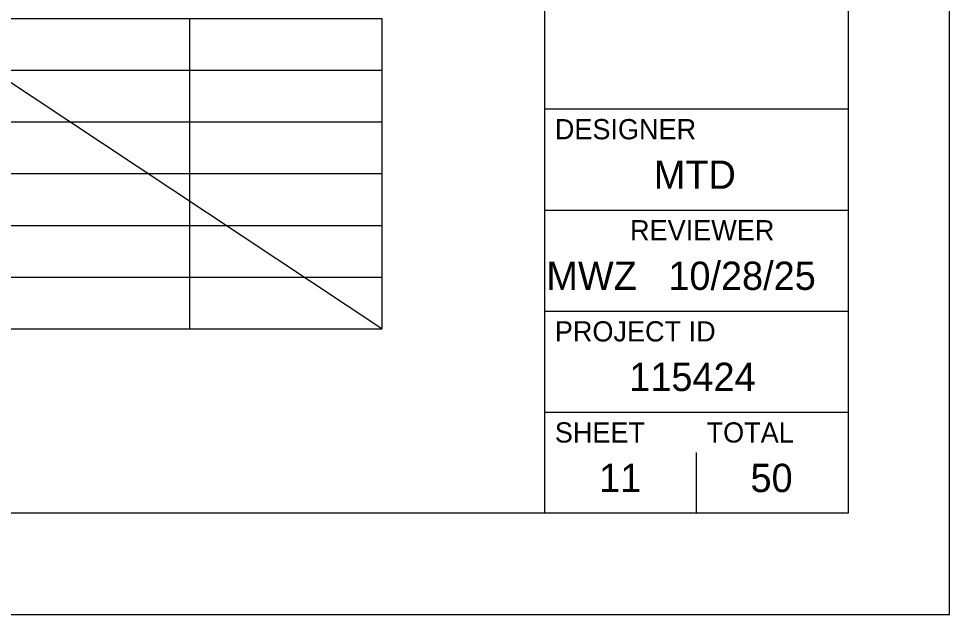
# Model space of a CAD drawing. Extents: x 0 to 34, y 0 to 22.
# Drawn here: x 29.4 to 34, y 0 to 2.947 of the extents above; entities that cross this region are included whole.
import ezdxf

# ---------------------------------------------------------------- set-up
doc = ezdxf.new("R2010")
doc.units = 0
for name, color, linetype in [('Default', 7, 'Continuous'), ('SC_Scratch1', 7, 'Continuous'), ('SH_Border', 7, 'Continuous'), ('SH_Cut_Line', 7, 'Continuous'), ('SH_Data', 7, 'Continuous')]:
    doc.layers.add(name, color=color, linetype=linetype)

msp = doc.modelspace()

# ---------------------------------------------------------------- linework, layer by layer
at = {"layer": 'Default'}
for p, q in [((20.2743, 2.947), (30.2448, 2.947)), ((30.2448, 2.947), (31.1943, 2.947)), ((30.2448, 2.947), (30.2448, 2.6913)), ((31.1943, 2.947), (31.1943, 2.6913)), ((20.2743, 2.6913), (30.2448, 2.6913)), ((30.2448, 2.6913), (31.1943, 2.6913)), ((30.2448, 2.6913), (30.2448, 1.6687)), ((31.1943, 2.6913), (31.1943, 1.6687)), ((20.2743, 2.4357), (30.2448, 2.4357)), ((30.2448, 2.4357), (31.1943, 2.4357)), ((20.2743, 2.18), (30.2448, 2.18)), ((30.2448, 2.18), (31.1943, 2.18)), ((20.2743, 1.9243), (30.2448, 1.9243)), ((30.2448, 1.9243), (31.1943, 1.9243)), ((20.2743, 1.6687), (30.2448, 1.6687)), ((30.2448, 1.6687), (31.1943, 1.6687)), ((30.2448, 1.6687), (30.2448, 1.413)), ((31.1943, 1.6687), (31.1943, 1.413)), ((20.2743, 1.413), (30.2448, 1.413)), ((30.2448, 1.413), (31.1943, 1.413))]:
    msp.add_line(p, q, dxfattribs=at)
at = {"layer": 'SC_Scratch1'}
msp.add_line((31.1943, 1.413), (2.3057, 20.587), dxfattribs=at)
at = {"layer": 'SH_Border'}
for p, q in [((32, 0.5), (32, 21.5)), ((32, 2.5), (33.5, 2.5)), ((32, 2), (33.5, 2)), ((32, 1.5), (33.5, 1.5)), ((32, 1), (33.5, 1))]:
    msp.add_line(p, q, dxfattribs=at)
msp.add_lwpolyline([(1.5, 21.5), (33.5, 21.5), (33.5, 0.5), (1.5, 0.5)], close=True, dxfattribs=at)
at = {"layer": 'SH_Cut_Line'}
msp.add_lwpolyline([(0, 0), (34, 0), (34, 22), (0, 22)], close=True, dxfattribs=at)
at = {"layer": 'SH_Data'}
for p, q in [((32.75, 0.5), (32.75, 0.8)), ((32.375, 0.675), (32.375, 0.675))]:
    msp.add_line(p, q, dxfattribs=at)

# ---------------------------------------------------------------- texts
for s, height, p in [('DESIGNER', 0.1, (32.05, 2.35)), ('MTD', 0.14, (32.5391, 2.105)), ('REVIEWER', 0.1, (32.4218, 1.85)), ('10/28/25', 0.14, (32.611, 1.605)), ('MWZ', 0.14, (32.0082, 1.605)), ('PROJECT ID', 0.1, (32.05, 1.35)), ('115424', 0.14, (32.4179, 1.105)), ('SHEET', 0.1, (32.05, 0.85)), ('TOTAL', 0.1, (32.8, 0.85)), ('11', 0.14, (32.2692, 0.605)), ('50', 0.14, (33.0171, 0.605))]:
    msp.add_text(s, height=height, dxfattribs=at).set_placement(p)

doc.saveas('drawing.dxf')
